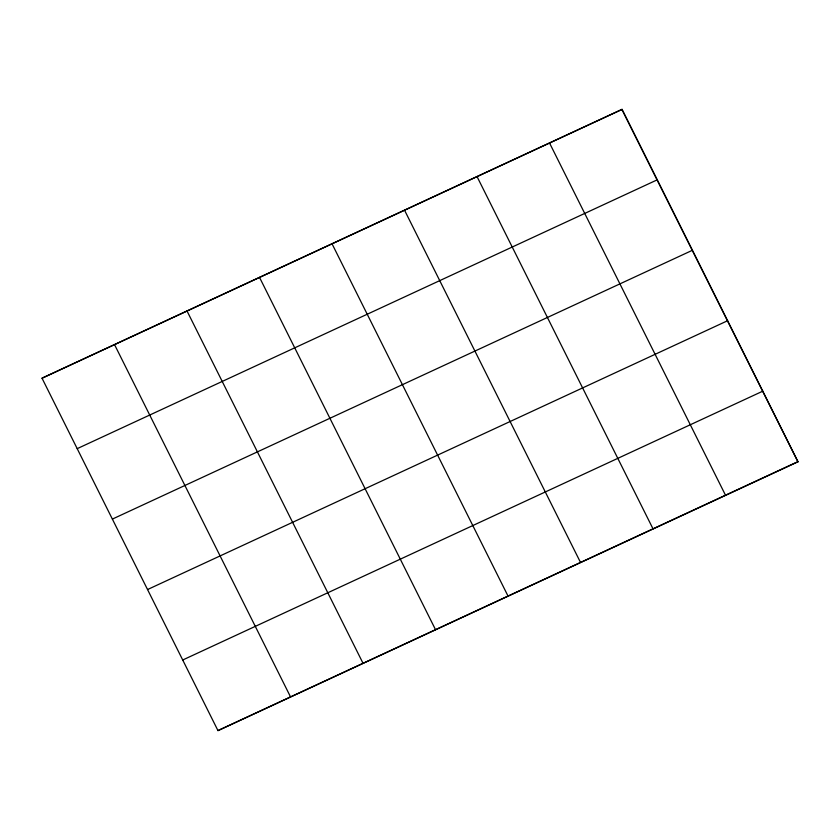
<?xml version="1.0" encoding="UTF-8"?>
<svg xmlns="http://www.w3.org/2000/svg" width="840" height="840" viewBox="0 0 840 840"><rect width="100%" height="100%" fill="white"/><g stroke="black" fill="none" stroke-linecap="round" stroke-linejoin="round"><path stroke-width="1.26" d="M42.021 378.2L622.03 109.389L42.021 378.2L217.97 730.611L797.979 461.8L622.03 109.389M77.217 448.644L657.226 179.834M114.523 344.6L290.493 696.812M112.403 519.078L692.423 250.278M147.599 589.523L727.619 320.712M187.026 311L362.985 663.201M182.794 659.967L762.804 391.156M259.529 277.399L435.488 629.601M217.97 730.611L798 461.601M332.031 243.789L507.99 596.001M404.534 210.189L580.493 562.401M477.036 176.589L652.995 528.801M549.528 142.989L725.498 495.201M622.01 109.589L797.979 461.8"/></g></svg>
